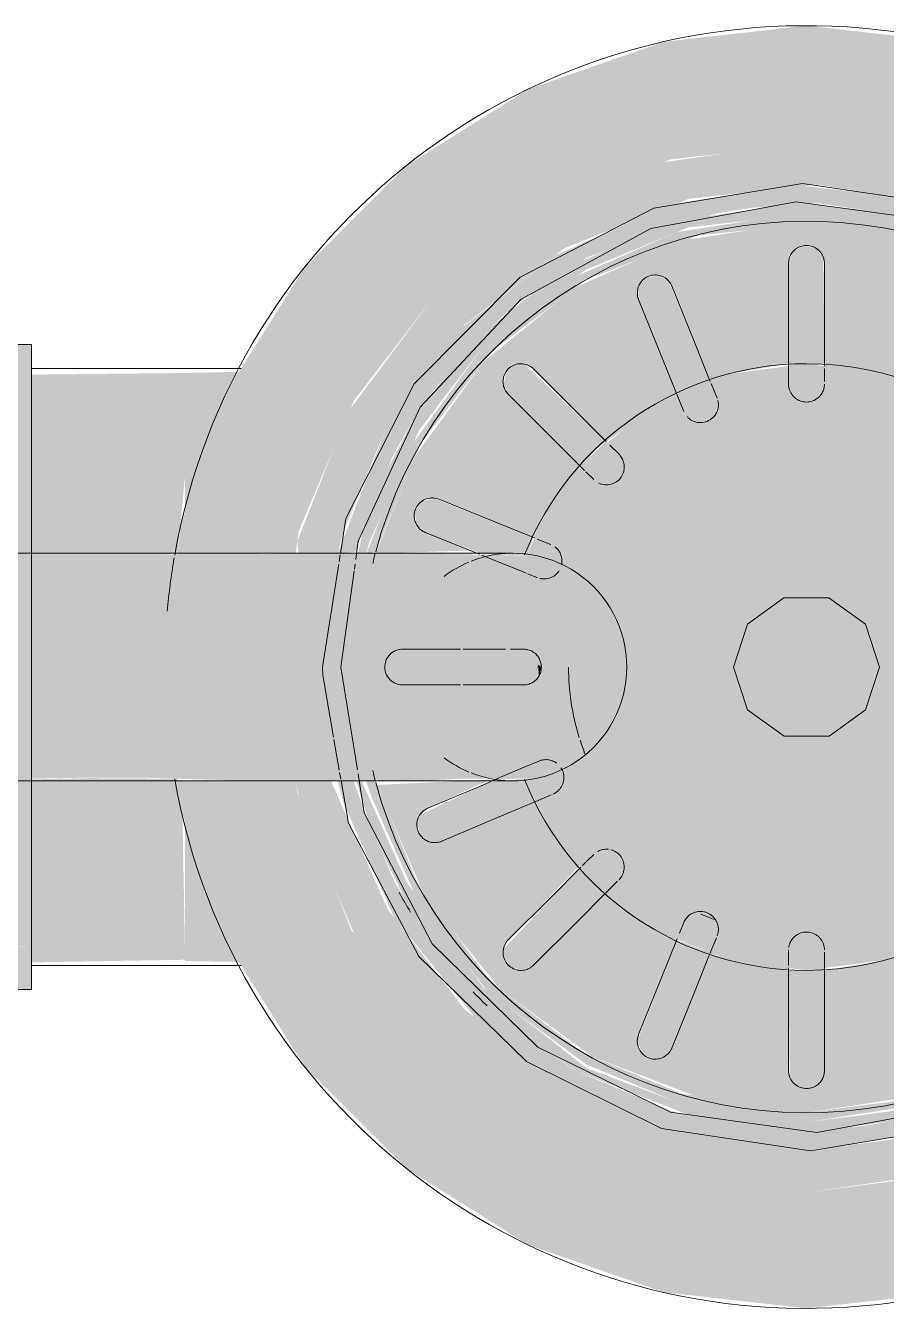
# Model space of a CAD drawing. Header units: metres. Extents: x 42.1 to 94.3, y -3.4 to 61.2.
# Drawn here: x 46.0415 to 46.1135, y 57.8196 to 57.927 of the extents above; entities that cross this region are included whole.
import ezdxf

# ---------------------------------------------------------------- set-up
doc = ezdxf.new("R2010")
doc.units = ezdxf.units.M
for name, color, linetype, lineweight in [('P-PIPE', 7, 'Continuous', 5), ('P-PIPE-CNTR', 7, 'Continuous', 5), ('P-SANR-FIXT', 7, 'Continuous', 5)]:
    doc.layers.add(name, color=color, linetype=linetype, lineweight=lineweight)

# ---------------------------------------------------------------- blocks, each defined once
blk = doc.blocks.new('Cuba para Pia de Cozinha - Standard-2652003-TÉRREO F_S 2')
at = {"layer": 'P-SANR-FIXT', "true_color": 0x7f7f7f, "transparency": 33554560}
for points in [[(-0.00952, 0.04707), (-0.00929, 0.02245), (-0.00723, 0.01846), (-0.00413, 0.01599), (0, 0.01505), (0, 0.08807), (-0.00929, 0.08807), (-0.00925, 0.05584)], [(0, 0.01505), (0.00413, 0.01599), (0.00745, 0.01863), (0.00929, 0.02245), (0.00952, 0.03205), (0.00929, 0.08807), (0, 0.08807), (0, 0.01645)], [(-0.0254, 0), (-0.02453, -0.00657), (-0.022, -0.0127), (-0.01796, -0.01796), (-0.0127, -0.022), (-0.00607, -0.0246), (0, -0.0254), (0.00657, -0.02453), (0.0127, -0.022), (0.01796, -0.01796), (0.022, -0.0127), (0.02453, -0.00657), (0.0254, 0), (0.02453, 0.00657), (0.022, 0.0127), (0.01731, 0.01846), (0.0127, 0.022), (0.00657, 0.02453), (0, 0.0254), (-0.00744, 0.02417), (-0.0127, 0.022), (-0.01796, 0.01796), (-0.022, 0.0127), (-0.02453, 0.00657)]]:
    blk.add_hatch(color=8, dxfattribs=at).paths.add_polyline_path(points)
at = {"layer": 'P-SANR-FIXT', "flags": 128}
for points in [[(-0.00952, 0.08807), (-0.00952, 0.07239), (-0.00952, 0.05767), (-0.00952, 0.04484), (-0.00952, 0.03469), (-0.00952, 0.02785), (-0.00952, 0.02474), (-0.00952, 0.02457)], [(0.00953, 0.02457), (0.00953, 0.02654), (0.00953, 0.03232), (0.00953, 0.04155), (0.00953, 0.05367), (0.00953, 0.06792), (0.00953, 0.08342), (0.00953, 0.08807)]]:
    blk.add_lwpolyline(points, dxfattribs=at)
at = {"layer": 'P-SANR-FIXT', "color": 250, "true_color": 0x3f3f3f}
for centre, radius, start, end in [((0, 0.02457), 0.00953, 142.8133, 157.2609), ((0, 0.02457), 0.00953, 22.7391, 37.1867), ((0, 0.02457), 0.00953, 158.4227, 270), ((0, 0.02457), 0.00953, 270, 21.5773), ((0, 0), 0.0254, 111.73, 180), ((0, 0), 0.0254, 0, 68.27), ((0, 0), 0.0254, 180, 360)]:
    blk.add_arc(centre, radius, start, end, dxfattribs=at)
at = {"layer": 'P-SANR-FIXT'}
for start, end in [(111.73, 180), (360, 68.27), (180, 360)]:
    blk.add_arc((0, 0), 0.0254, start, end, dxfattribs=at)
blk = doc.blocks.new('Válvula de Escoamento - Pia Americana - ERIKBIM - Pia Americana - 4 1_2_ - 1 1_2_-3081695-TÉRREO F_S 2')
at = {"layer": 'P-PIPE', "true_color": 0xe06060}
for points in [[(0.044, 0), (0.0537, 0), (0.05235, 0.01195), (0.04838, 0.0233), (0.04198, 0.03348), (0.03348, 0.04198), (0.0233, 0.04838), (0.01195, 0.05235), (0, 0.0537), (-0.01195, 0.05235), (-0.0233, 0.04838), (-0.03348, 0.04198), (-0.04198, 0.03348), (-0.04838, 0.0233), (-0.05235, 0.01195), (-0.05265, 0.00935), (-0.04275, 0.00953), (-0.0425, 0.01139), (-0.03786, 0.02232), (-0.03111, 0.03111), (-0.022, 0.03811), (-0.01139, 0.0425), (0.00094, 0.04388), (0.01139, 0.0425), (0.022, 0.03811), (0.03111, 0.03111), (0.03811, 0.022), (0.0425, 0.01139)], [(0.0405, 0), (0.044, 0), (0.04227, 0.01195), (0.03811, 0.022), (0.03111, 0.03111), (0.02137, 0.03836), (0.01139, 0.0425), (0, 0.044), (-0.01195, 0.04227), (-0.022, 0.03811), (-0.03111, 0.03111), (-0.03836, 0.02137), (-0.04261, 0.01053), (-0.0425, 0.00951), (-0.03925, 0.00953), (-0.03874, 0.01139), (-0.03507, 0.02025), (-0.02864, 0.02864), (-0.02025, 0.03507), (-0.00983, 0.03921), (0.00094, 0.04038), (0.01139, 0.03874), (0.02034, 0.03501), (0.02864, 0.02864), (0.03507, 0.02025), (0.03912, 0.01048), (0.04028, 0.00164)], [(0.03897, 0), (0.03828, 0.00671), (0.03725, 0.01118), (0.03544, 0.01589), (0.03301, 0.02052), (0.02844, 0.02655), (0.02367, 0.03085), (0.01932, 0.03381), (0.00926, 0.03775), (-0.00071, 0.03889), (-0.01087, 0.03734), (-0.01906, 0.03389), (-0.022, 0.032), (-0.02649, 0.02847), (-0.02982, 0.02488), (-0.0328, 0.02091), (-0.03553, 0.0157), (-0.03701, 0.01193), (-0.03753, 0.0095), (-0.03687, 0.00953), (-0.03657, 0.01048), (-0.03242, 0.01983), (-0.02696, 0.02696), (-0.01846, 0.03326), (-0.00987, 0.03682), (0.00094, 0.038), (0.01087, 0.03641), (0.01906, 0.03301), (0.02163, 0.03104), (0.02705, 0.02683), (0.03344, 0.01804), (0.03682, 0.00987), (0.03812, 0), (0.03872, 0)], [(0.03812, 0), (0.03641, 0.01087), (0.03242, 0.01983), (0.02696, 0.02696), (0.01906, 0.03301), (0.00987, 0.03682), (0, 0.03812), (-0.01087, 0.03641), (-0.01966, 0.03255), (-0.02696, 0.02696), (-0.03344, 0.01804), (-0.03684, 0.0095), (-0.03605, 0.00966), (-0.03232, 0.01866), (-0.02639, 0.02639), (-0.01846, 0.0324), (-0.00898, 0.03614), (0.00094, 0.0372), (0.01048, 0.03571), (0.01866, 0.03232), (0.027, 0.02559), (0.03255, 0.0181), (0.03605, 0.00966), (0.03732, 0)], [(0.03529, 0), (0.03732, 0), (0.03571, 0.01048), (0.03186, 0.01926), (0.02565, 0.02696), (0.01797, 0.0326), (0.00865, 0.03618), (0, 0.03732), (-0.01048, 0.03571), (-0.01933, 0.03181), (-0.027, 0.02559), (-0.03272, 0.0177), (-0.03605, 0.00951), (-0.02816, 0.00976), (-0.03233, 0.01154), (-0.03282, 0.01244), (-0.0326, 0.01346), (-0.03179, 0.01409), (-0.03077, 0.01405), (-0.02278, 0.01082), (-0.02138, 0.0135), (-0.01888, 0.01676), (-0.02525, 0.02326), (-0.02535, 0.02428), (-0.02475, 0.02513), (-0.02376, 0.02539), (-0.02284, 0.02496), (-0.01676, 0.01888), (-0.01167, 0.02242), (-0.01082, 0.02278), (-0.01416, 0.03127), (-0.01377, 0.03232), (-0.01297, 0.0328), (-0.01191, 0.03262), (-0.01127, 0.0319), (-0.00805, 0.02392), (-0.00657, 0.02453), (-0.0015, 0.0254), (-0.00141, 0.0343), (-0.00076, 0.03509), (0.00026, 0.03527), (0.00116, 0.03475), (0.0015, 0.03379), (0.0015, 0.0252), (0.00732, 0.02423), (0.00805, 0.02392), (0.01154, 0.03233), (0.01244, 0.03282), (0.01346, 0.0326), (0.01409, 0.03179), (0.01405, 0.03077), (0.01082, 0.02278), (0.0135, 0.02138), (0.01676, 0.01888), (0.02326, 0.02525), (0.02428, 0.02535), (0.02513, 0.02475), (0.02539, 0.02376), (0.02496, 0.02284), (0.01888, 0.01676), (0.02242, 0.01167), (0.02278, 0.01082), (0.03127, 0.01416), (0.03232, 0.01377), (0.0328, 0.01297), (0.03265, 0.01195), (0.0319, 0.01127), (0.02392, 0.00805), (0.02453, 0.00657), (0.0254, 0.0015), (0.03444, 0.00135), (0.03514, 0.00066), (0.03526, 0.00034)], [(-0.00681, 0), (-0.00609, 0), (-0.00304, 0.00527), (0.00304, 0.00527), (0.00509, 0.00186), (0.00609, 0), (0.01991, 0), (0.01809, 0.00808), (0.01408, 0.01408), (0.00762, 0.01839), (-0.00026, 0.01986), (-0.00808, 0.01809), (-0.01408, 0.01408), (-0.01839, 0.00715), (-0.01599, 0.00413), (-0.01505, 0), (-0.0127, 0)], [(-0.0475, 0), (-0.044, 0), (-0.04275, 0.00951), (-0.05265, 0.00935), (-0.0537, 0)], [(-0.0415, 0), (-0.0405, 0), (-0.03932, 0.0095), (-0.04275, 0.00951), (-0.04373, 0), (-0.04153, 0)], [(-0.03812, 0), (-0.03687, 0.0095), (-0.03782, 0.00922), (-0.03866, 0.00407), (-0.03872, 0)], [(-0.03812, 0), (-0.03732, 0), (-0.03607, 0.00951), (-0.03687, 0.0095), (-0.03794, 0.00135)], [(-0.01817, 0), (-0.01505, 0), (-0.01617, 0.00436), (-0.01853, 0.00694), (-0.01991, 0), (-0.01846, 0)], [(-0.00532, 0), (-0.00288, 0), (0, 0.00288), (0.00288, 0), (0.00609, 0), (0.00304, 0.00527), (-0.00304, 0.00527), (-0.00398, 0.00393), (-0.00609, 0)], [(0.00152, 0), (0.00288, 0), (0, 0.00288), (-0.00147, 0.00162), (-0.00288, 0), (0.00094, 0)], [(-0.04707, -0.00952), (-0.04278, -0.00925), (-0.044, 0), (-0.0537, 0), (-0.05265, -0.00935), (-0.04711, -0.00952)], [(0, -0.0537), (0.01195, -0.05235), (0.0233, -0.04838), (0.03348, -0.04198), (0.04198, -0.03348), (0.04838, -0.0233), (0.05235, -0.01195), (0.0537, 0), (0.044, 0), (0.0425, -0.01139), (0.03811, -0.022), (0.03111, -0.03111), (0.022, -0.03811), (0.01139, -0.0425), (0, -0.044), (-0.01139, -0.0425), (-0.022, -0.03811), (-0.03111, -0.03111), (-0.03811, -0.022), (-0.04261, -0.01053), (-0.04275, -0.00951), (-0.05263, -0.00952), (-0.05235, -0.01195), (-0.04838, -0.0233), (-0.04198, -0.03348), (-0.03348, -0.04198), (-0.0233, -0.04838), (-0.01195, -0.05235)], [(-0.04275, -0.00951), (-0.03925, -0.00947), (-0.0405, 0), (-0.044, 0), (-0.0428, -0.00915)], [(0, -0.044), (0.01195, -0.04227), (0.022, -0.03811), (0.03111, -0.03111), (0.03836, -0.02137), (0.0425, -0.01139), (0.044, 0), (0.0405, 0), (0.03912, -0.01048), (0.03507, -0.02025), (0.02864, -0.02864), (0.02025, -0.03507), (0.00983, -0.03921), (0, -0.0405), (-0.01139, -0.03874), (-0.02025, -0.03507), (-0.02864, -0.02864), (-0.03507, -0.02025), (-0.03981, -0.0095), (-0.04275, -0.00952), (-0.04227, -0.01195), (-0.03786, -0.02232), (-0.03111, -0.03111), (-0.022, -0.03811), (-0.01139, -0.0425), (-0.00542, -0.04329)], [(-0.03687, -0.0095), (-0.03812, 0), (-0.03897, 0), (-0.03832, -0.00651), (-0.0375, -0.0095), (-0.03724, -0.0095)], [(-0.03607, -0.00951), (-0.03732, 0), (-0.03812, 0), (-0.03684, -0.0095), (-0.03644, -0.00951)], [(0, -0.03897), (0.01009, -0.03764), (0.01906, -0.03389), (0.022, -0.032), (0.02649, -0.02847), (0.02982, -0.02488), (0.0328, -0.02091), (0.03553, -0.0157), (0.03701, -0.01193), (0.03799, -0.00825), (0.03866, -0.00407), (0.03872, 0), (0.03812, 0), (0.03641, -0.01087), (0.03242, -0.01983), (0.02668, -0.02717), (0.01906, -0.03301), (0.00987, -0.03682), (0, -0.03812), (-0.01087, -0.03641), (-0.01846, -0.03355), (-0.02163, -0.03104), (-0.02705, -0.02683), (-0.03344, -0.01804), (-0.03725, -0.0095), (-0.03769, -0.00952), (-0.03637, -0.01379), (-0.03327, -0.0201), (-0.03111, -0.02321), (-0.02844, -0.02655), (-0.02479, -0.02998), (-0.01932, -0.03381), (-0.00919, -0.03776), (-0.00013, -0.03895)], [(0, -0.03812), (0.01087, -0.03641), (0.01966, -0.03255), (0.02696, -0.02696), (0.03344, -0.01804), (0.03682, -0.00987), (0.03812, 0), (0.03732, 0), (0.03571, -0.01048), (0.03232, -0.01866), (0.02639, -0.02639), (0.0181, -0.03255), (0.00966, -0.03605), (0, -0.03732), (-0.01048, -0.03571), (-0.01866, -0.03232), (-0.02639, -0.02639), (-0.03255, -0.0181), (-0.03607, -0.00951), (-0.03687, -0.00952), (-0.03641, -0.01087), (-0.03242, -0.01983), (-0.02668, -0.02717), (-0.01846, -0.03326), (-0.00987, -0.03682), (-0.00304, -0.03772)], [(0, -0.03732), (0.01048, -0.03571), (0.01933, -0.03181), (0.02696, -0.02565), (0.03272, -0.0177), (0.03611, -0.00922), (0.03732, 0), (0.03529, 0), (0.03496, -0.00094), (0.03412, -0.00146), (0.03379, -0.0015), (0.0252, -0.0015), (0.02423, -0.00732), (0.02392, -0.00805), (0.03233, -0.01154), (0.03282, -0.01244), (0.0326, -0.01346), (0.03179, -0.01409), (0.03077, -0.01405), (0.02278, -0.01082), (0.02138, -0.0135), (0.01888, -0.01676), (0.02525, -0.02326), (0.02528, -0.02442), (0.02475, -0.02513), (0.02376, -0.02539), (0.02284, -0.02496), (0.01676, -0.01888), (0.01196, -0.0223), (0.01123, -0.02261), (0.0147, -0.03102), (0.01441, -0.032), (0.01354, -0.03257), (0.01252, -0.03244), (0.01182, -0.03169), (0.00845, -0.02376), (0.00657, -0.02453), (0.0015, -0.0254), (0.00141, -0.0343), (0.00076, -0.03509), (-0.00026, -0.03527), (-0.00116, -0.03475), (-0.0015, -0.03379), (-0.0015, -0.0252), (-0.00732, -0.02423), (-0.00805, -0.02392), (-0.01154, -0.03233), (-0.01244, -0.03282), (-0.01346, -0.0326), (-0.01409, -0.03179), (-0.01405, -0.03077), (-0.01082, -0.02278), (-0.0135, -0.02138), (-0.01676, -0.01888), (-0.02326, -0.02525), (-0.02428, -0.02535), (-0.02513, -0.02475), (-0.02539, -0.02376), (-0.02496, -0.02284), (-0.01899, -0.01662), (-0.0223, -0.01196), (-0.02261, -0.01123), (-0.03102, -0.0147), (-0.032, -0.01441), (-0.03257, -0.01354), (-0.03244, -0.01252), (-0.03169, -0.01182), (-0.0265, -0.00943), (-0.03596, -0.00987), (-0.03201, -0.01906), (-0.02565, -0.02696), (-0.01797, -0.0326), (-0.00865, -0.03618), (-0.0015, -0.03712)], [(-0.01847, -0.00724), (-0.01599, -0.00413), (-0.01505, 0), (-0.01991, 0), (-0.01853, -0.00694)], [(0, -0.01991), (0.00805, -0.0181), (0.01408, -0.01408), (0.01839, -0.00762), (0.01991, 0), (0.00609, 0), (0.00469, -0.0035), (0.00279, -0.00528), (-0.00304, -0.00527), (-0.00509, -0.00186), (-0.00609, 0), (-0.01505, 0), (-0.01599, -0.00413), (-0.01843, -0.00745), (-0.01817, -0.00796), (-0.01371, -0.01432), (-0.00762, -0.01839), (-0.00026, -0.01986)], [(0, -0.0054), (0.00304, -0.00527), (0.00484, -0.00333), (0.00609, 0), (0.00288, 0), (0, -0.00288), (-0.00288, 0), (-0.00609, 0), (-0.00304, -0.00527), (-0.002, -0.00532)], [(0, -0.00288), (0.00288, 0), (-0.00288, 0), (-0.00136, -0.00166)]]:
    blk.add_hatch(color=13, dxfattribs=at).paths.add_polyline_path(points)
h = blk.add_hatch(color=13, dxfattribs=at)
h.paths.add_polyline_path([(0.03912, 0), (0.0405, 0), (0.03874, 0.01139), (0.0345, 0.021), (0.0278, 0.02928), (0.02025, 0.03507), (0.01048, 0.03912), (-0.00107, 0.04036), (-0.01139, 0.03874), (-0.02103, 0.03447), (-0.02877, 0.02847), (-0.03507, 0.02025), (-0.03925, 0.0095), (-0.03773, 0.00966), (-0.03701, 0.01193), (-0.03461, 0.0177), (-0.03301, 0.02054), (-0.03111, 0.02331), (-0.02649, 0.02847), (-0.02385, 0.03068), (-0.01828, 0.03434), (-0.00756, 0.03797), (-0.0046, 0.03845), (0.00094, 0.03884), (0.01087, 0.03734), (0.01948, 0.03375), (0.02519, 0.02963), (0.02925, 0.02559), (0.03242, 0.02135), (0.03452, 0.01791), (0.03682, 0.01249), (0.03805, 0.00799), (0.03878, 0.00287), (0.03897, 0)])
h.paths.add_polyline_path([(0.03379, 0), (0.03529, 0), (0.03496, 0.00094), (0.03412, 0.00146), (0.03379, 0.0015), (0.0252, 0.0015), (0.0254, 0), (0.0331, 0)])
h.paths.add_polyline_path([(0.02392, 0.00805), (0.03233, 0.01154), (0.03282, 0.01244), (0.0326, 0.01346), (0.03179, 0.01409), (0.03077, 0.01405), (0.02278, 0.01082), (0.02352, 0.00902)])
h.paths.add_polyline_path([(-0.0234, 0.00932), (-0.02285, 0.01085), (-0.03128, 0.01416), (-0.03232, 0.01377), (-0.0328, 0.01297), (-0.03262, 0.01191), (-0.0319, 0.01127), (-0.02708, 0.00944), (-0.02384, 0.00934)])
h.paths.add_polyline_path([(-0.01888, 0.01676), (-0.01764, 0.0182), (-0.01676, 0.01888), (-0.0236, 0.02535), (-0.02428, 0.02535), (-0.02513, 0.02475), (-0.02535, 0.0236), (-0.02496, 0.02284), (-0.01926, 0.01714)])
h.paths.add_polyline_path([(0.01888, 0.01676), (0.02535, 0.0236), (0.02535, 0.02428), (0.02475, 0.02513), (0.0236, 0.02535), (0.02284, 0.02496), (0.01676, 0.01888), (0.0182, 0.01764)])
h.paths.add_polyline_path([(-0.01082, 0.02278), (-0.00805, 0.02392), (-0.01154, 0.03233), (-0.01244, 0.03282), (-0.01346, 0.0326), (-0.01409, 0.03179), (-0.01405, 0.03077), (-0.01085, 0.02285)])
h.paths.add_polyline_path([(0.01082, 0.02278), (0.01416, 0.03127), (0.01377, 0.03232), (0.01297, 0.0328), (0.01191, 0.03262), (0.01127, 0.0319), (0.00805, 0.02392), (0.01064, 0.02285)])
h.paths.add_polyline_path([(-0.0015, 0.0252), (0.00094, 0.02528), (0.0015, 0.0254), (0.00141, 0.0343), (0.00076, 0.03509), (-0.00026, 0.03527), (-0.00116, 0.03475), (-0.0015, 0.03379), (-0.0015, 0.0254)])
h = blk.add_hatch(color=13, dxfattribs=at)
h.paths.add_polyline_path([(-0.03897, 0), (-0.03888, 0), (-0.03824, 0.00671), (-0.03791, 0.0095), (-0.03925, 0.00947), (-0.04028, 0), (-0.03912, 0)])
h.paths.add_polyline_path([(0.0254, 0), (0.0252, 0.0015), (0.02283, 0.00122), (0.0224, 0.00066), (0.0225, 0), (0.02283, 0)])
h.paths.add_polyline_path([(-0.0254, 0), (-0.0254, 0.0015), (-0.03444, 0.00135), (-0.03514, 0.00066), (-0.03514, 0), (-0.02726, 0)])
h.paths.add_polyline_path([(0.02202, 0.00737), (0.02392, 0.00805), (0.02278, 0.01082), (0.02093, 0.00994), (0.02048, 0.00909), (0.02069, 0.00834), (0.02143, 0.00748), (0.02186, 0.0074)])
h.paths.add_polyline_path([(-0.0234, 0.00932), (-0.022, 0.00907), (-0.02058, 0.00857), (-0.02053, 0.00923), (-0.02105, 0.01005), (-0.02278, 0.01082), (-0.02337, 0.00938)])
h.paths.add_polyline_path([(-0.02392, 0.00805), (-0.0234, 0.00932), (-0.02721, 0.00938), (-0.02448, 0.00827)])
h.paths.add_polyline_path([(-0.01689, 0.01526), (-0.01589, 0.01554), (-0.0153, 0.01637), (-0.01539, 0.01739), (-0.01676, 0.01888), (-0.01846, 0.01731), (-0.01888, 0.01676), (-0.01704, 0.0153)])
h.paths.add_polyline_path([(0.01689, 0.01526), (0.01793, 0.01581), (0.01888, 0.01676), (0.01742, 0.01837), (0.01676, 0.01888), (0.0153, 0.01704), (0.01536, 0.01624), (0.01592, 0.0155), (0.01637, 0.0153)])
h.paths.add_polyline_path([(-0.00909, 0.02048), (-0.00834, 0.02069), (-0.00748, 0.02143), (-0.00737, 0.02202), (-0.00805, 0.02392), (-0.01082, 0.02278), (-0.00999, 0.02096), (-0.00923, 0.02053)])
h.paths.add_polyline_path([(0.00909, 0.02048), (0.00999, 0.02096), (0.01082, 0.02278), (0.00805, 0.02392), (0.0074, 0.02186), (0.00774, 0.021), (0.00874, 0.02049)])
h.paths.add_polyline_path([(-0.00073, 0.02238), (0.00116, 0.02273), (0.0015, 0.0239), (0.0015, 0.0252), (-0.00067, 0.02531), (-0.0015, 0.0252), (-0.00141, 0.02318), (-0.00076, 0.02239)])
h = blk.add_hatch(color=13, dxfattribs=at)
h.paths.add_polyline_path([(-0.03605, 0), (-0.03529, 0), (-0.03496, 0.00094), (-0.03412, 0.00146), (-0.0324, 0.0015), (-0.0252, 0.0015), (-0.02417, 0.00744), (-0.02417, 0.00815), (-0.02816, 0.00946), (-0.03609, 0.00938), (-0.03732, 0), (-0.03643, 0)])
h.paths.add_polyline_path([(0.02219, 0), (0.02252, 0.00094), (0.02304, 0.0015), (0.01953, 0.0019), (0.01991, 0), (0.022, 0)])
h.paths.add_polyline_path([(0.02369, 0.0015), (0.0252, 0.0015), (0.02423, 0.00732), (0.02392, 0.00805), (0.02202, 0.00737), (0.02105, 0.00769), (0.02049, 0.00856), (0.02064, 0.00959), (0.0214, 0.01026), (0.02278, 0.01082), (0.02138, 0.0135), (0.01888, 0.01676), (0.01739, 0.01539), (0.01624, 0.01536), (0.01552, 0.01589), (0.01526, 0.01689), (0.01582, 0.01794), (0.01676, 0.01888), (0.01167, 0.02242), (0.01072, 0.02253), (0.00999, 0.02096), (0.00909, 0.02048), (0.00808, 0.02069), (0.00744, 0.02151), (0.00748, 0.02252), (0.00805, 0.02392), (0.00657, 0.02453), (0.0015, 0.025), (0.00141, 0.02318), (0.00076, 0.02239), (-0.00026, 0.02221), (-0.00116, 0.02273), (-0.0015, 0.02369), (-0.0015, 0.0252), (-0.00732, 0.02423), (-0.00797, 0.02373), (-0.00737, 0.02202), (-0.00769, 0.02105), (-0.00856, 0.02049), (-0.00959, 0.02064), (-0.01026, 0.0214), (-0.01082, 0.02278), (-0.0127, 0.022), (-0.01662, 0.01874), (-0.01539, 0.01739), (-0.01536, 0.01624), (-0.01589, 0.01552), (-0.01689, 0.01526), (-0.01796, 0.01584), (-0.01888, 0.01676), (-0.02242, 0.01167), (-0.02253, 0.01072), (-0.02096, 0.00999), (-0.02048, 0.00909), (-0.02048, 0.00834), (-0.01839, 0.00762), (-0.01408, 0.01408), (-0.00762, 0.01839), (0, 0.01991), (0.00808, 0.01809), (0.01408, 0.01408), (0.01839, 0.00762), (0.01953, 0.0019), (0.02034, 0.00183)])
h = blk.add_hatch(color=13, dxfattribs=at)
h.paths.add_polyline_path([(-0.0254, 0), (-0.0225, 0), (-0.02252, 0.00094), (-0.02274, 0.00153), (-0.0252, 0.0015)])
h.paths.add_polyline_path([(-0.02202, 0.00737), (-0.02097, 0.00779), (-0.02069, 0.00844), (-0.02291, 0.0093), (-0.0234, 0.00932), (-0.02384, 0.00802), (-0.02232, 0.00744)])
h = blk.add_hatch(color=13, dxfattribs=at)
h.paths.add_polyline_path([(-0.01991, 0), (-0.01972, 0.00188), (-0.02304, 0.00135), (-0.02234, 0.00066), (-0.022, 0), (-0.0206, 0)])
h.paths.add_polyline_path([(-0.0252, 0.0015), (-0.02199, 0.00167), (-0.01953, 0.0019), (-0.01863, 0.00745), (-0.02065, 0.00819), (-0.02105, 0.00768), (-0.02202, 0.00737), (-0.02404, 0.00777), (-0.02453, 0.00657), (-0.02509, 0.00238)])
h = blk.add_hatch(color=13, dxfattribs=at)
h.paths.add_polyline_path([(0, -0.0254), (0.0015, -0.0252), (0.00141, -0.02318), (0.00068, -0.02239), (-0.00116, -0.02273), (-0.0015, -0.02369), (-0.0015, -0.0252)])
h.paths.add_polyline_path([(-0.00805, -0.02392), (-0.0074, -0.02186), (-0.00774, -0.021), (-0.00923, -0.02053), (-0.00999, -0.02096), (-0.01082, -0.02278), (-0.00871, -0.02365)])
h.paths.add_polyline_path([(0.00845, -0.02376), (0.01123, -0.02261), (0.01036, -0.02079), (0.00945, -0.02032), (0.00844, -0.02064), (0.00788, -0.02125), (0.00776, -0.02189), (0.00824, -0.02325)])
h.paths.add_polyline_path([(0.01676, -0.01888), (0.01837, -0.01742), (0.01874, -0.01662), (0.01704, -0.0153), (0.01624, -0.01536), (0.0155, -0.01592), (0.0153, -0.01704), (0.01569, -0.01781), (0.01629, -0.01841)])
h.paths.add_polyline_path([(-0.01676, -0.01888), (-0.0153, -0.01704), (-0.01536, -0.01624), (-0.01592, -0.0155), (-0.01689, -0.01526), (-0.01796, -0.01584), (-0.01888, -0.01676), (-0.01742, -0.01837)])
h.paths.add_polyline_path([(-0.02261, -0.01123), (-0.02079, -0.01036), (-0.02032, -0.00929), (-0.02065, -0.00842), (-0.02245, -0.00929), (-0.02335, -0.00942), (-0.02276, -0.01085)])
h.paths.add_polyline_path([(0.02278, -0.01082), (0.02392, -0.00805), (0.02186, -0.0074), (0.02096, -0.00781), (0.02053, -0.00923), (0.02096, -0.00999), (0.02253, -0.01072)])
h.paths.add_polyline_path([(-0.0377, -0.0095), (-0.03844, -0.00569), (-0.03912, 0), (-0.0405, 0), (-0.03912, -0.0095), (-0.03777, -0.0095)])
h.paths.add_polyline_path([(-0.02604, -0.00942), (-0.0234, -0.00932), (-0.02384, -0.00849), (-0.02604, -0.00942)])
h.paths.add_polyline_path([(0.02224, -0.00164), (0.0252, -0.0015), (0.0254, 0), (0.0225, 0), (0.02252, -0.00094), (0.02274, -0.00153), (0.02225, -0.00159)])
h.paths.add_polyline_path([(-0.02874, -0.0015), (-0.0252, -0.0015), (-0.0254, 0), (-0.03529, 0), (-0.03496, -0.00094), (-0.03412, -0.00146), (-0.0324, -0.0015), (-0.02895, -0.0015)])
h = blk.add_hatch(color=13, dxfattribs=at)
h.paths.add_polyline_path([(0, -0.0405), (0.01139, -0.03874), (0.02103, -0.03447), (0.02877, -0.02847), (0.03507, -0.02025), (0.03912, -0.01048), (0.04028, 0), (0.03888, 0), (0.03824, -0.00671), (0.03737, -0.01087), (0.03511, -0.01662), (0.03301, -0.02054), (0.03111, -0.02331), (0.02649, -0.02847), (0.02385, -0.03068), (0.01828, -0.03434), (0.00756, -0.03797), (0.0046, -0.03845), (-0.00086, -0.03885), (-0.01087, -0.03734), (-0.01948, -0.03375), (-0.02528, -0.02955), (-0.02935, -0.02546), (-0.03242, -0.02135), (-0.03452, -0.01791), (-0.03682, -0.01249), (-0.03792, -0.0095), (-0.03925, -0.00952), (-0.03874, -0.01139), (-0.0345, -0.021), (-0.0278, -0.02928), (-0.02025, -0.03507), (-0.01048, -0.03912), (-0.00107, -0.04036)])
h.paths.add_polyline_path([(0, -0.03527), (0.00076, -0.03509), (0.00141, -0.0343), (0.0015, -0.03379), (0.0015, -0.0252), (0, -0.0254), (-0.0015, -0.0254), (-0.00141, -0.0343), (-0.00076, -0.03509), (-0.00026, -0.03527)])
h.paths.add_polyline_path([(-0.01244, -0.03282), (-0.01153, -0.03232), (-0.01087, -0.03091), (-0.00805, -0.02392), (-0.01085, -0.02285), (-0.01416, -0.03128), (-0.01377, -0.03232), (-0.01297, -0.0328)])
h.paths.add_polyline_path([(0.01301, -0.0326), (0.01407, -0.03232), (0.01464, -0.03154), (0.01459, -0.03052), (0.01123, -0.02261), (0.00845, -0.02376), (0.01236, -0.03232), (0.01293, -0.03257)])
h.paths.add_polyline_path([(0.02376, -0.02539), (0.02475, -0.02513), (0.02535, -0.02428), (0.02525, -0.02326), (0.02419, -0.02207), (0.01888, -0.01676), (0.01764, -0.0182), (0.01676, -0.01888), (0.0236, -0.02535)])
h.paths.add_polyline_path([(-0.02376, -0.02539), (-0.02284, -0.02496), (-0.01676, -0.01888), (-0.01846, -0.01731), (-0.01888, -0.01676), (-0.02535, -0.0236), (-0.02535, -0.02428), (-0.02475, -0.02513), (-0.02383, -0.02538)])
h.paths.add_polyline_path([(-0.03102, -0.0147), (-0.03052, -0.01459), (-0.02261, -0.01123), (-0.0234, -0.00932), (-0.02659, -0.00966), (-0.03232, -0.01236), (-0.0326, -0.01301), (-0.03232, -0.01407), (-0.03154, -0.01464)])
h.paths.add_polyline_path([(0.03127, -0.01416), (0.03232, -0.01377), (0.0328, -0.01297), (0.03262, -0.01191), (0.0319, -0.01127), (0.02392, -0.00805), (0.02285, -0.01085), (0.03095, -0.01409)])
h.paths.add_polyline_path([(0.02721, -0.0015), (0.03444, -0.00135), (0.03514, -0.00066), (0.03514, 0), (0.0254, 0), (0.0254, -0.0015), (0.0269, -0.0015)])
h = blk.add_hatch(color=13, dxfattribs=at)
h.paths.add_polyline_path([(0.01953, -0.0019), (0.02304, -0.00135), (0.02234, -0.00066), (0.022, 0), (0.01991, 0)])
h.paths.add_polyline_path([(0.0015, -0.0252), (0.0076, -0.02411), (0.00845, -0.02376), (0.00776, -0.02189), (0.00805, -0.02091), (0.00892, -0.02034), (0.00994, -0.02047), (0.0107, -0.02137), (0.01123, -0.02261), (0.0135, -0.02138), (0.01676, -0.01888), (0.01539, -0.01739), (0.01536, -0.01624), (0.01589, -0.01552), (0.01689, -0.01526), (0.01794, -0.01582), (0.01899, -0.01662), (0.02242, -0.01167), (0.02253, -0.01072), (0.02096, -0.00999), (0.02048, -0.00909), (0.02069, -0.00808), (0.02151, -0.00744), (0.02252, -0.00748), (0.02392, -0.00805), (0.0246, -0.00607), (0.025, -0.0015), (0.022, -0.00166), (0.01953, -0.0019), (0.01809, -0.00808), (0.01408, -0.01408), (0.00762, -0.01839), (0, -0.01991), (-0.00808, -0.01809), (-0.01408, -0.01408), (-0.01863, -0.00745), (-0.02055, -0.00844), (-0.02032, -0.00945), (-0.02079, -0.01036), (-0.02261, -0.01123), (-0.02138, -0.0135), (-0.01874, -0.01662), (-0.01739, -0.01539), (-0.01624, -0.01536), (-0.01552, -0.01589), (-0.01526, -0.01689), (-0.01582, -0.01794), (-0.01676, -0.01888), (-0.01167, -0.02242), (-0.01072, -0.02253), (-0.00999, -0.02096), (-0.00909, -0.02048), (-0.00808, -0.02069), (-0.00744, -0.02151), (-0.00754, -0.02268), (-0.00805, -0.02392), (-0.00657, -0.02453), (-0.0015, -0.025), (-0.00141, -0.02318), (-0.00076, -0.02239), (0.00026, -0.02221), (0.00116, -0.02273), (0.0015, -0.02387), (0.0015, -0.02453)])
h.paths.add_polyline_path([(-0.03205, -0.00952), (-0.0254, -0.00915), (-0.02384, -0.00824), (-0.0246, -0.00607), (-0.0254, -0.0015), (-0.03444, -0.00135), (-0.03514, -0.00066), (-0.03529, 0), (-0.03732, 0), (-0.03591, -0.00951), (-0.03232, -0.00952)])
h = blk.add_hatch(color=13, dxfattribs=at)
h.paths.add_polyline_path([(-0.0234, -0.00932), (-0.02224, -0.00919), (-0.02076, -0.00821), (-0.0214, -0.00782), (-0.02245, -0.0079), (-0.02376, -0.00845), (-0.02352, -0.00902)])
h.paths.add_polyline_path([(-0.02224, -0.00164), (-0.02252, -0.00156), (-0.02304, -0.00135), (-0.0224, -0.00063), (-0.02276, 0), (-0.0254, 0), (-0.0252, -0.0015), (-0.02234, -0.00163)])
h = blk.add_hatch(color=13, dxfattribs=at)
h.paths.add_polyline_path([(-0.01953, -0.0019), (-0.01991, 0), (-0.02219, 0), (-0.02252, -0.00094), (-0.02304, -0.0015), (-0.01972, -0.00188)])
h.paths.add_polyline_path([(-0.02376, -0.00845), (-0.02162, -0.00779), (-0.02085, -0.00811), (-0.02032, -0.00826), (-0.01847, -0.00724), (-0.01972, -0.00189), (-0.0252, -0.0015), (-0.02411, -0.0076), (-0.02381, -0.00834)])
at = {"layer": 'P-PIPE', "color": 250, "true_color": 0x3f3f3f}
for p, q in [((-0.0015, 0.02369), (-0.0015, 0.0252)), ((0.0015, 0.025), (0.0015, 0.0239)), ((-0.00797, 0.02373), (-0.00748, 0.02252)), ((-0.01026, 0.0214), (-0.01082, 0.02277)), ((-0.01646, 0.01858), (-0.01569, 0.01781)), ((-0.01858, 0.01646), (-0.01888, 0.01676)), ((-0.01781, 0.01569), (-0.01846, 0.01634)), ((-0.02253, 0.01072), (-0.0214, 0.01026)), ((-0.0405, 0), (-0.03914, 0.00864)), ((-0.03911, 0.00882), (-0.03902, 0.0094)), ((-0.03778, 0.00861), (-0.03784, 0.00819)), ((-0.03766, 0.0095), (-0.03773, 0.00899)), ((-0.02392, 0.00805), (-0.02721, 0.00938)), ((-0.03786, 0.00806), (-0.03897, 0)), ((-0.03379, 0.0015), (-0.02895, 0.0015)), ((-0.02874, 0.0015), (-0.0252, 0.0015)), ((-0.03897, 0), (-0.03758, -0.00861)), ((-0.02895, -0.0015), (-0.03379, -0.0015)), ((-0.0252, -0.0015), (-0.02874, -0.0015)), ((-0.0391, -0.00863), (-0.03955, -0.00607)), ((-0.02599, -0.0094), (-0.02376, -0.00845)), ((-0.03897, -0.00939), (-0.03907, -0.00882)), ((-0.03753, -0.00893), (-0.03744, -0.0095)), ((-0.02137, -0.0107), (-0.02261, -0.01123)), ((-0.01841, -0.01629), (-0.01781, -0.01569)), ((-0.01874, -0.01662), (-0.01846, -0.01634)), ((-0.01582, -0.01794), (-0.01676, -0.01888)), ((-0.01062, -0.02227), (-0.01026, -0.0214)), ((-0.00754, -0.02268), (-0.00805, -0.02392)), ((-0.0015, -0.025), (-0.0015, -0.02369)), ((0.0015, -0.02387), (0.0015, -0.0252))]:
    blk.add_line(p, q, dxfattribs=at)
at = {"layer": 'P-PIPE'}
blk.add_line((-0.02738, 0.00945), (-0.0319, 0.01127), dxfattribs=at)
at = {"layer": 'P-PIPE', "color": 251, "true_color": 0x5f5f5f}
for p, q in [((-0.02347, 0.00786), (-0.02392, 0.00805)), ((-0.02252, 0.00748), (-0.02331, 0.0078)), ((-0.02478, 0.0015), (-0.02369, 0.0015)), ((-0.02369, -0.0015), (-0.0252, -0.0015)), ((-0.02376, -0.00845), (-0.02239, -0.00787))]:
    blk.add_line(p, q, dxfattribs=at)
at = {"layer": 'P-PIPE', "flags": 128}
for points in [[(-0.039, 0.0095), (-0.03854, 0.01245), (-0.03284, 0.0237), (-0.02397, 0.03265), (-0.01277, 0.03843), (-0.00033, 0.0405), (0.01213, 0.03864), (0.02343, 0.03304), (0.03245, 0.02423), (0.03833, 0.01308), (0.04049, 0.00067), (0.0405, 0)], [(0.03897, 0), (0.03701, 0.01221), (0.03132, 0.02318), (0.02248, 0.03183), (0.01138, 0.03727), (-0.00087, 0.03896), (-0.01302, 0.03673), (-0.02387, 0.0308), (-0.03232, 0.02177), (-0.03751, 0.01055), (-0.03766, 0.0095)], [(-0.0015, 0.0252), (-0.0015, 0.02874), (-0.0015, 0.03379)], [(0.0015, 0.03379), (0.0015, 0.02874), (0.0015, 0.0252)], [(-0.01127, 0.0319), (-0.00938, 0.02721), (-0.00805, 0.02392)], [(-0.01082, 0.02277), (-0.01216, 0.02609), (-0.01405, 0.03077)], [(-0.02284, 0.02496), (-0.01926, 0.02138), (-0.01676, 0.01888)], [(-0.01888, 0.01676), (-0.02138, 0.01926), (-0.02496, 0.02284)], [(-0.03077, 0.01405), (-0.02609, 0.01216), (-0.02277, 0.01082)], [(0.0405, 0), (0.03854, -0.01245), (0.03284, -0.0237), (0.02397, -0.03265), (0.01277, -0.03843), (0.00033, -0.0405), (-0.01213, -0.03864), (-0.02343, -0.03304), (-0.03245, -0.02423), (-0.03833, -0.01308), (-0.03895, -0.0095)], [(-0.03744, -0.0095), (-0.03701, -0.01221), (-0.03132, -0.02318), (-0.02248, -0.03183), (-0.01138, -0.03727), (0.00087, -0.03896), (0.01302, -0.03673), (0.02387, -0.0308), (0.03232, -0.02177), (0.03751, -0.01055), (0.03897, 0)], [(-0.03169, -0.01182), (-0.02704, -0.00985), (-0.02599, -0.0094)], [(-0.02261, -0.01123), (-0.02587, -0.01261), (-0.03052, -0.01459)], [(-0.02496, -0.02284), (-0.02138, -0.01926), (-0.01888, -0.01676)], [(-0.01676, -0.01888), (-0.01926, -0.02138), (-0.02284, -0.02496)], [(-0.01405, -0.03077), (-0.01216, -0.02609), (-0.01082, -0.02277)], [(-0.00805, -0.02392), (-0.00938, -0.02721), (-0.01127, -0.0319)], [(-0.0015, -0.03379), (-0.0015, -0.02874), (-0.0015, -0.0252)], [(0.0015, -0.0252), (0.0015, -0.02874), (0.0015, -0.03379)]]:
    blk.add_lwpolyline(points, dxfattribs=at)
at = {"layer": 'P-PIPE', "color": 250, "true_color": 0x3f3f3f, "flags": 128}
for points in [[(0.0061, 0), (0.00493, 0.00359), (0.00188, 0.0058), (-0.00189, 0.0058), (-0.00494, 0.00358), (-0.0061, 0)], [(-0.03959, -0.00587), (-0.04049, -0.00067), (-0.0405, 0)], [(-0.0061, 0), (-0.00493, -0.00359), (-0.00188, -0.0058), (0.00189, -0.0058), (0.00494, -0.00358), (0.0061, 0)]]:
    blk.add_lwpolyline(points, dxfattribs=at)
at = {"layer": 'P-PIPE'}
for radius, start, end in [(0.0537, 0, 169.9401), (0.03732, 0, 165), (0.0537, 190.0599, 0), (0.03732, 195, 0), (0.03897, 208.9559, 211.77), (0.03897, 224.2821, 226.7147)]:
    blk.add_arc((0, 0), radius, start, end, dxfattribs=at)
at = {"layer": 'P-PIPE', "color": 250, "true_color": 0x3f3f3f}
for radius, start, end in [(0.0537, 170.2046, 175.0026), (0.03732, 165.236, 166.578), (0.03732, 193.422, 194.764), (0.0225, 246.8771, 249.8963), (0.0225, 246.8771, 249.8963)]:
    blk.add_arc((0, 0), radius, start, end, dxfattribs=at)
at = {"layer": 'P-PIPE', "color": 251, "true_color": 0x5f5f5f}
for start, end in [(180, 197.2188), (197.9147, 201.3876)]:
    blk.add_arc((0, 0), 0.01991, start, end, dxfattribs=at)
at = {"layer": 'P-PIPE'}
for points in [[(-0.0015, 0.03379), (-0.0015, 0.03392), (-0.00147, 0.03412), (-0.00139, 0.03436), (-0.00131, 0.03454), (-0.0012, 0.0347), (-0.00103, 0.0349), (-0.00073, 0.03513), (-0.00027, 0.0353), (0.00027, 0.0353), (0.00077, 0.03512), (0.00118, 0.03477), (0.00144, 0.03431), (0.0015, 0.03397), (0.0015, 0.03379)], [(-0.01405, 0.03077), (-0.0141, 0.03089), (-0.01415, 0.03108), (-0.01416, 0.03134), (-0.01415, 0.03153), (-0.01411, 0.03173), (-0.01403, 0.03197), (-0.01384, 0.0323), (-0.01347, 0.03263), (-0.01297, 0.03283), (-0.01244, 0.03285), (-0.01193, 0.03268), (-0.01152, 0.03235), (-0.01133, 0.03206), (-0.01127, 0.0319)], [(-0.02496, 0.02284), (-0.02505, 0.02293), (-0.02517, 0.02308), (-0.02528, 0.02331), (-0.02535, 0.0235), (-0.02539, 0.02369), (-0.02541, 0.02395), (-0.02536, 0.02432), (-0.02515, 0.02477), (-0.02477, 0.02515), (-0.02428, 0.02538), (-0.02375, 0.02542), (-0.02324, 0.02528), (-0.02296, 0.02508), (-0.02284, 0.02496)], [(-0.0319, 0.01127), (-0.03202, 0.01132), (-0.03219, 0.01141), (-0.03238, 0.01158), (-0.03251, 0.01173), (-0.03262, 0.01189), (-0.03274, 0.01212), (-0.03285, 0.01248), (-0.03283, 0.01297), (-0.03263, 0.01347), (-0.03227, 0.01387), (-0.0318, 0.01412), (-0.03127, 0.01419), (-0.03093, 0.01411), (-0.03077, 0.01405)], [(-0.03052, -0.01459), (-0.03064, -0.01464), (-0.03083, -0.01469), (-0.03109, -0.01471), (-0.03128, -0.0147), (-0.03148, -0.01466), (-0.03172, -0.01458), (-0.03205, -0.0144), (-0.03239, -0.01404), (-0.0326, -0.01355), (-0.03263, -0.01301), (-0.03247, -0.0125), (-0.03215, -0.01208), (-0.03185, -0.01189), (-0.03169, -0.01182)], [(-0.02284, -0.02496), (-0.02293, -0.02505), (-0.02308, -0.02517), (-0.02331, -0.02528), (-0.0235, -0.02535), (-0.02369, -0.02539), (-0.02395, -0.02541), (-0.02432, -0.02536), (-0.02477, -0.02515), (-0.02515, -0.02477), (-0.02538, -0.02428), (-0.02542, -0.02375), (-0.02528, -0.02324), (-0.02508, -0.02296), (-0.02496, -0.02284)], [(-0.01127, -0.0319), (-0.01132, -0.03202), (-0.01141, -0.03219), (-0.01158, -0.03238), (-0.01173, -0.03251), (-0.01189, -0.03262), (-0.01212, -0.03274), (-0.01248, -0.03285), (-0.01297, -0.03283), (-0.01347, -0.03263), (-0.01387, -0.03227), (-0.01412, -0.0318), (-0.01419, -0.03127), (-0.01411, -0.03093), (-0.01405, -0.03077)], [(0.0015, -0.03379), (0.0015, -0.03392), (0.00147, -0.03412), (0.00139, -0.03436), (0.00131, -0.03454), (0.0012, -0.0347), (0.00103, -0.0349), (0.00073, -0.03513), (0.00027, -0.0353), (-0.00027, -0.0353), (-0.00077, -0.03512), (-0.00118, -0.03477), (-0.00144, -0.03431), (-0.0015, -0.03397), (-0.0015, -0.03379)]]:
    blk.add_open_spline(points, degree=3, knots=[-1, -1, -1, -1, -0.916667, -0.875, -0.833333, -0.791667, -0.75, -0.666667, -0.555556, -0.444444, -0.333333, -0.222222, -0.111111, 0, 0, 0, 0], dxfattribs=at)
at = {"layer": 'P-PIPE', "color": 250, "true_color": 0x3f3f3f}
for points, knots in [([(-0.00076, 0.02239), (-0.00083, 0.02244), (-0.00098, 0.02254), (-0.00116, 0.02273), (-0.00131, 0.02294), (-0.00146, 0.02326), (-0.0015, 0.02352), (-0.0015, 0.02369)], [-0.3333333, -0.3333333, -0.3333333, -0.3333333, -0.2777778, -0.2222222, -0.1666667, -0.1111111, 0, 0, 0, 0]), ([(0.0015, 0.02369), (0.0015, 0.02356), (0.00147, 0.02336), (0.00139, 0.02312), (0.00131, 0.02294), (0.0012, 0.02278), (0.00103, 0.02258), (0.00073, 0.02235), (0.00027, 0.02218), (-0.00027, 0.02218), (-0.00061, 0.0223), (-0.00076, 0.02239)], [-1, -1, -1, -1, -0.9166667, -0.875, -0.8333333, -0.7916667, -0.75, -0.6666667, -0.5555556, -0.4444444, -0.3333333, -0.3333333, -0.3333333, -0.3333333]), ([(-0.00742, 0.02232), (-0.0074, 0.02227), (-0.00738, 0.02214), (-0.00737, 0.02196), (-0.00738, 0.02176), (-0.00742, 0.02157), (-0.00751, 0.02132), (-0.00769, 0.021), (-0.00806, 0.02067), (-0.00856, 0.02046), (-0.00901, 0.02045), (-0.00935, 0.02053), (-0.00959, 0.02064), (-0.00981, 0.02078), (-0.00993, 0.0209), (-0.00999, 0.02096)], [-0.9546305, -0.9546305, -0.9546305, -0.9546305, -0.9166667, -0.875, -0.8333333, -0.7916667, -0.75, -0.6666667, -0.5555556, -0.4444444, -0.3333333, -0.2777778, -0.2222222, -0.1666667, -0.1111111, -0.1111111, -0.1111111, -0.1111111]), ([(-0.01569, 0.01781), (-0.0156, 0.01772), (-0.01548, 0.01756), (-0.01536, 0.01733), (-0.0153, 0.01715), (-0.01526, 0.01696), (-0.01524, 0.01669), (-0.01529, 0.01632), (-0.01549, 0.01587), (-0.01587, 0.01549), (-0.01628, 0.01531), (-0.01663, 0.01525), (-0.01689, 0.01525), (-0.01715, 0.0153), (-0.01731, 0.01536), (-0.01739, 0.01539)], [-1, -1, -1, -1, -0.9166667, -0.875, -0.8333333, -0.7916667, -0.75, -0.6666667, -0.5555556, -0.4444444, -0.3333333, -0.2777778, -0.2222222, -0.1666667, -0.1111111, -0.1111111, -0.1111111, -0.1111111]), ([(-0.02106, 0.01007), (-0.02101, 0.01004), (-0.02091, 0.00995), (-0.02078, 0.00981), (-0.02067, 0.00965), (-0.02055, 0.00941), (-0.02045, 0.00905), (-0.02046, 0.00874), (-0.02049, 0.00857)], [-0.9166667, -0.9166667, -0.9166667, -0.9166667, -0.875, -0.8333333, -0.7916667, -0.75, -0.6666667, -0.5555556, -0.5555556, -0.5555556, -0.5555556]), ([(-0.03529, 0), (-0.03529, 0.00017), (-0.03524, 0.00051), (-0.03496, 0.00101), (-0.03455, 0.00133), (-0.03413, 0.00148), (-0.03391, 0.0015), (-0.03379, 0.0015)], [-1, -1, -1, -1, -0.785714, -0.571429, -0.285714, -0.142857, 0, 0, 0, 0]), ([(-0.03379, -0.0015), (-0.03396, -0.0015), (-0.03429, -0.00144), (-0.03479, -0.00117), (-0.03519, -0.00068), (-0.03529, -0.00023), (-0.03529, 0)], [-1, -1, -1, -1, -0.785714, -0.571429, -0.285714, 0, 0, 0, 0]), ([(-0.02055, -0.00844), (-0.02045, -0.00858), (-0.02031, -0.00891), (-0.02029, -0.00936), (-0.02037, -0.00971), (-0.02047, -0.00995), (-0.02061, -0.01017), (-0.02084, -0.01043), (-0.02106, -0.01057), (-0.02122, -0.01064)], [-0.5555556, -0.5555556, -0.5555556, -0.5555556, -0.4444444, -0.3333333, -0.2777778, -0.2222222, -0.1666667, -0.1111111, 0, 0, 0, 0]), ([(-0.0175, -0.01545), (-0.01745, -0.01542), (-0.01733, -0.01536), (-0.01715, -0.0153), (-0.01696, -0.01526), (-0.01676, -0.01525), (-0.01664, -0.01525), (-0.01658, -0.01526)], [-0.9166667, -0.9166667, -0.9166667, -0.9166667, -0.875, -0.8333333, -0.7916667, -0.75, -0.7109396, -0.7109396, -0.7109396, -0.7109396]), ([(-0.01637, -0.0153), (-0.0162, -0.01534), (-0.01587, -0.01549), (-0.01549, -0.01587), (-0.01531, -0.01628), (-0.01525, -0.01663), (-0.01525, -0.01689), (-0.0153, -0.01715), (-0.01536, -0.01731), (-0.01539, -0.01739)], [-0.6666667, -0.6666667, -0.6666667, -0.6666667, -0.5555556, -0.4444444, -0.3333333, -0.2777778, -0.2222222, -0.1666667, -0.1111111, -0.1111111, -0.1111111, -0.1111111]), ([(-0.01026, -0.0214), (-0.01022, -0.02128), (-0.01012, -0.02111), (-0.00995, -0.02091), (-0.00981, -0.02078), (-0.00965, -0.02067), (-0.00941, -0.02055), (-0.00905, -0.02045), (-0.00856, -0.02046), (-0.00806, -0.02067), (-0.00773, -0.02097), (-0.00754, -0.02126), (-0.00744, -0.02151), (-0.00738, -0.02176), (-0.00736, -0.02211), (-0.00742, -0.02236), (-0.00748, -0.02252)], [-1, -1, -1, -1, -0.916667, -0.875, -0.833333, -0.791667, -0.75, -0.666667, -0.555556, -0.444444, -0.333333, -0.277778, -0.222222, -0.166667, -0.111111, 0, 0, 0, 0]), ([(-0.00148, -0.02347), (-0.00148, -0.02342), (-0.00145, -0.0233), (-0.00139, -0.02312), (-0.00131, -0.02294), (-0.0012, -0.02278), (-0.00103, -0.02258), (-0.00073, -0.02235), (-0.00027, -0.02218), (0.00027, -0.02218), (0.00069, -0.02234), (0.00098, -0.02254), (0.00116, -0.02273), (0.00131, -0.02294), (0.00146, -0.02326), (0.0015, -0.02352), (0.0015, -0.02369)], [-0.9537938, -0.9537938, -0.9537938, -0.9537938, -0.9166667, -0.875, -0.8333333, -0.7916667, -0.75, -0.6666667, -0.5555556, -0.4444444, -0.3333333, -0.2777778, -0.2222222, -0.1666667, -0.1111111, 0, 0, 0, 0])]:
    blk.add_open_spline(points, degree=3, knots=knots, dxfattribs=at)
at = {"layer": 'P-PIPE', "color": 251, "true_color": 0x5f5f5f}
for points, knots in [([(-0.02069, 0.00808), (-0.02079, 0.00793), (-0.02097, 0.00773), (-0.02126, 0.00754), (-0.02143, 0.00747), (-0.02151, 0.00744)], [-0.4444444, -0.4444444, -0.4444444, -0.4444444, -0.3333333, -0.2777778, -0.2222222, -0.2222222, -0.2222222, -0.2222222]), ([(-0.02151, 0.00744), (-0.02159, 0.00742), (-0.02176, 0.00738), (-0.02204, 0.00737), (-0.02222, 0.00739), (-0.02232, 0.00742)], [-0.2222222, -0.2222222, -0.2222222, -0.2222222, -0.1666667, -0.1111111, -0.0453622, -0.0453622, -0.0453622, -0.0453622]), ([(-0.02369, 0.0015), (-0.02352, 0.0015), (-0.02327, 0.00146), (-0.02297, 0.00132), (-0.02273, 0.00117), (-0.02259, 0.00103), (-0.02252, 0.00094)], [-1, -1, -1, -1, -0.7857143, -0.6785714, -0.5714286, -0.4285714, -0.4285714, -0.4285714, -0.4285714]), ([(-0.02252, 0.00094), (-0.02245, 0.00086), (-0.02227, 0.00057), (-0.02219, 0.00023), (-0.02219, 0)], [-0.4285714, -0.4285714, -0.4285714, -0.4285714, -0.2857143, 0, 0, 0, 0]), ([(-0.02144, -0.0078), (-0.02138, -0.00782), (-0.02119, -0.00788), (-0.02101, -0.00797), (-0.02091, -0.00805)], [-0.7916667, -0.7916667, -0.7916667, -0.7916667, -0.75, -0.6666667, -0.6666667, -0.6666667, -0.6666667])]:
    blk.add_open_spline(points, degree=3, knots=knots, dxfattribs=at)
for points in [[(-0.02336, 0.00146), (-0.02347, 0.00149), (-0.02358, 0.0015), (-0.02369, 0.0015)], [(-0.02219, 0), (-0.02219, -0.00011), (-0.02221, -0.00034), (-0.02229, -0.00056), (-0.02234, -0.00066)], [(-0.02234, -0.00066), (-0.02239, -0.00076), (-0.02251, -0.00095), (-0.02267, -0.00111), (-0.02276, -0.00118)], [(-0.02276, -0.00118), (-0.02285, -0.00125), (-0.02304, -0.00137), (-0.02336, -0.00148), (-0.02358, -0.0015), (-0.02369, -0.0015)], [(-0.02369, -0.0015), (-0.02358, -0.0015), (-0.02347, -0.00149), (-0.02336, -0.00146)], [(-0.02239, -0.00787), (-0.02227, -0.00782), (-0.02215, -0.00779), (-0.02202, -0.00777)], [(-0.02202, -0.00777), (-0.02195, -0.00776), (-0.02182, -0.00775), (-0.02163, -0.00776), (-0.0215, -0.00778), (-0.02144, -0.0078)]]:
    blk.add_open_spline(points, degree=3, dxfattribs=at)
at = {"layer": 'P-PIPE', "color": 250, "true_color": 0x3f3f3f}
blk.add_open_spline([(-0.01539, -0.01739), (-0.01547, -0.01755), (-0.01557, -0.01769), (-0.01569, -0.01781)], degree=3, dxfattribs=at)
blk = doc.blocks.new('Curva 90 Curta - Serie Normal - Esgoto - MEP - Tigre - Standard-4206046-TÉRREO F_S 2')
at = {"layer": 'P-PIPE', "true_color": 0xe06060}
for points in [[(46.051, 57.88251), (46.05421, 57.88279), (46.05484, 57.88933), (46.05484, 57.89788), (46.04199, 57.89774), (46.04199, 57.88263), (46.04958, 57.88253)], [(46.05484, 57.88622), (46.05896, 57.89736), (46.05935, 57.89798), (46.05484, 57.89788), (46.05484, 57.88824)], [(46.04958, 57.87326), (46.05317, 57.87352), (46.05419, 57.88261), (46.04681, 57.88256), (46.04199, 57.88249), (46.04199, 57.87326), (46.04671, 57.87326)], [(46.04199, 57.8639), (46.05416, 57.86416), (46.05314, 57.87326), (46.04199, 57.87326), (46.04199, 57.86403)], [(46.04199, 57.84853), (46.05484, 57.84875), (46.05461, 57.86095), (46.05436, 57.86239), (46.05419, 57.86391), (46.04681, 57.86396), (46.04199, 57.86385), (46.04199, 57.84879)], [(46.05933, 57.84857), (46.05803, 57.85118), (46.05484, 57.8603), (46.05484, 57.84864), (46.05882, 57.84858)]]:
    blk.add_hatch(color=13, dxfattribs=at).paths.add_polyline_path(points)
at = {"layer": 'P-PIPE'}
for p, q in [((46.05484, 57.89826), (46.04199, 57.89826)), ((46.05484, 57.89826), (46.05952, 57.89826)), ((46.04199, 57.84826), (46.05484, 57.84826)), ((46.05952, 57.84826), (46.05484, 57.84826))]:
    blk.add_line(p, q, dxfattribs=at)
blk = doc.blocks.new('Curva 90 Curta - Serie Normal - Esgoto - MEP - Tigre - Standard-V5-TÉRREO F_S 2')
at = {"layer": 'P-PIPE', "true_color": 0xe06060}
h = blk.add_hatch(color=13, dxfattribs=at)
h.paths.add_polyline_path([(46.04199, 57.87326), (46.04199, 57.88263), (46.03629, 57.88246), (46.03629, 57.87326)])
h.paths.add_polyline_path([(46.01323, 57.88255), (46.02499, 57.88268), (46.02499, 57.90008), (46.00299, 57.89985), (46.00299, 57.88255), (46.01162, 57.88255)])
blk.add_hatch(color=13, dxfattribs=at).paths.add_polyline_path([(46.04199, 57.88263), (46.04199, 57.90026), (46.03628, 57.9002), (46.03629, 57.89511), (46.0363, 57.88267), (46.03802, 57.88268)])
h = blk.add_hatch(color=13, dxfattribs=at)
h.paths.add_polyline_path([(46.02499, 57.84644), (46.02499, 57.86393), (46.00299, 57.86398), (46.00299, 57.84667), (46.02363, 57.84646)])
h.paths.add_polyline_path([(46.03768, 57.86385), (46.04199, 57.8639), (46.04199, 57.87326), (46.03629, 57.87326), (46.03633, 57.86385)])
h = blk.add_hatch(color=13, dxfattribs=at)
h.paths.add_polyline_path([(46.04199, 57.84626), (46.04199, 57.84988), (46.03629, 57.84964), (46.03629, 57.84632), (46.03657, 57.84632)])
h.paths.add_polyline_path([(46.03629, 57.84988), (46.04199, 57.84988), (46.04199, 57.8639), (46.03629, 57.86385), (46.03629, 57.85032)])
at = {"layer": 'P-PIPE'}
for p, q in [((46.04199, 57.90026), (46.036, 57.90026)), ((46.04199, 57.88271), (46.04199, 57.90026)), ((46.04199, 57.84626), (46.04199, 57.86382)), ((46.03589, 57.84626), (46.04199, 57.84626))]:
    blk.add_line(p, q, dxfattribs=at)
at = {"layer": 'P-PIPE', "color": 250, "true_color": 0x3f3f3f}
for p, q in [((46.04199, 57.87326), (46.04199, 57.88271)), ((46.04199, 57.86382), (46.04199, 57.87326))]:
    blk.add_line(p, q, dxfattribs=at)

msp = doc.modelspace()

# ---------------------------------------------------------------- hatches: boundary and pattern name
at = {"layer": 'P-PIPE', "true_color": 0x713800}
h = msp.add_hatch(color=36, dxfattribs=at)
h.paths.add_polyline_path([(46.10684, 57.85076), (46.10684, 57.85105), (46.1065, 57.85082)])
h.paths.add_polyline_path([(46.0991, 57.85226), (46.09823, 57.85277), (46.0985, 57.85257), (46.09876, 57.85244)])
h.paths.add_polyline_path([(46.12922, 57.87253), (46.12918, 57.87392), (46.12906, 57.87292), (46.12918, 57.8726)])
h.paths.add_polyline_path([(46.12909, 57.87485), (46.12908, 57.8749), (46.12824, 57.87495)])
h.paths.add_polyline_path([(46.0981, 57.89375), (46.09876, 57.89396), (46.09827, 57.89384), (46.09811, 57.89376)])
msp.add_hatch(color=36, dxfattribs=at).paths.add_polyline_path([(46.08445, 57.87253), (46.08465, 57.87326), (46.08437, 57.87346), (46.08444, 57.8726)])

# ---------------------------------------------------------------- linework, layer by layer
at = {"layer": 'P-PIPE-CNTR', "color": 8, "true_color": 0x6f6f6f}
msp.add_line((46.08434, 57.87326), (46.08465, 57.87326), dxfattribs=at)

# ---------------------------------------------------------------- block references
at = {"layer": 'P-PIPE'}
for name, p in [('Válvula de Escoamento - Pia Americana - ERIKBIM - Pia Americana - 4 1_2_ - 1 1_2_-3081695-TÉRREO F_S 2', (46.10684, 57.87326)), ('Curva 90 Curta - Serie Normal - Esgoto - MEP - Tigre - Standard-4206046-TÉRREO F_S 2', (0, 0))]:
    msp.add_blockref(name, p, dxfattribs=at)
at = {"layer": 'P-PIPE', "color": 250, "true_color": 0x3f3f3f}
msp.add_blockref('Curva 90 Curta - Serie Normal - Esgoto - MEP - Tigre - Standard-V5-TÉRREO F_S 2', (0, 0), dxfattribs=at)
at = {"layer": 'P-SANR-FIXT', "color": 250, "true_color": 0x3f3f3f, "rotation": 89.9999999999999}
msp.add_blockref('Cuba para Pia de Cozinha - Standard-2652003-TÉRREO F_S 2', (46.10684, 57.87326), dxfattribs=at)

doc.saveas('drawing.dxf')
